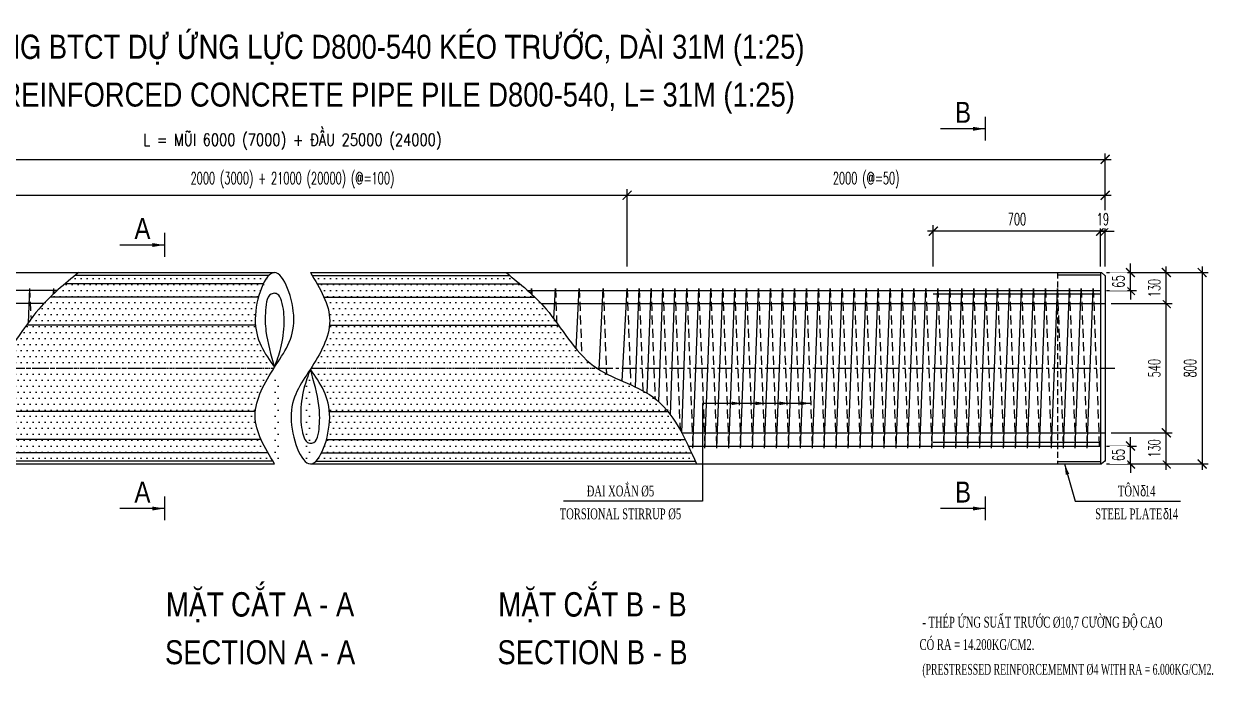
# Model space of a CAD drawing. Extents: x -687 to 808890, y -259 to 107959.
# Drawn here: x 771179 to 776155, y 76692 to 79427 of the extents above; entities that cross this region are included whole.
import ezdxf
from ezdxf.enums import TextEntityAlignment as Align

# ---------------------------------------------------------------- set-up
doc = ezdxf.new("R2010")
doc.units = 0
doc.header["$MEASUREMENT"] = 0
doc.header["$PDMODE"] = 3
doc.linetypes.add('CENTER', pattern=[2, 1.25, -0.25, 0.25, -0.25])
doc.linetypes.add('HIDDEN', pattern=[0.375, 0.25, -0.125])
doc.layers.get('0').update_dxf_attribs({"color": 3, "linetype": 'CONTINUOUS'})
doc.layers.get('DEFPOINTS').update_dxf_attribs({"linetype": 'CONTINUOUS'})
for name, color, linetype in [('Hatch', 5, 'CONTINUOUS'), ('Hidden', 4, 'HIDDEN'), ('Kich thuoc', 4, 'CONTINUOUS'), ('Net vang', 2, 'CONTINUOUS'), ('Text', 3, 'CONTINUOUS'), ('Thep chu', 1, 'CONTINUOUS'), ('Thep dai', 6, 'CONTINUOUS'), ('Tim', 8, 'CENTER')]:
    doc.layers.add(name, color=color, linetype=linetype)
doc.styles.add('Kichthuoc', font='romans.shx', dxfattribs={"width": 0.6})
doc.styles.get("Standard").update_dxf_attribs({"font": 'vntimeh.shx', "width": 0.65})
doc.styles.add('SYMBOL', font='greeks.shx', dxfattribs={"width": 0.8})
doc.styles.add('Ten', font='Vharialn.ttf')
doc.styles.add('THUONG', font='vnsimpleh.shx', dxfattribs={"width": 0.8})
doc.dimstyles.new('Dim 250', dxfattribs={"dimscale": 250, "dimtxt": 0.2, "dimasz": 0.15, "dimexe": 0.1, "dimexo": 0.1, "dimgap": 0.1, "dimtad": 1, "dimdec": 0, "dimlfac": -1, "dimzin": 0, "dimdsep": 46, "dimtxsty": 'Kichthuoc', "dimblk": 'ARCHTICK', "dimcen": 0.1, "dimdle": 0.1, "dimclrd": 4, "dimclre": 4, "dimclrt": 3, "dimadec": 0, "dimazin": 0, "dimtfac": 1, "dimtdec": 0, "dimtix": 1, "dimtmove": 2, "dimatfit": 3, "dimfxl": 1, "dimtfill": 1, "dimtolj": 1, "dimtzin": 0, "dimarcsym": 0})
doc.dimstyles.new('Le 250', dxfattribs={"dimscale": 250, "dimtxt": 0.22, "dimasz": 0.18, "dimexe": 0.1, "dimexo": 0.2, "dimgap": 0.1, "dimtad": 1, "dimdec": 0, "dimzin": 0, "dimdsep": 46, "dimtxsty": 'Kichthuoc', "dimblk": 'ARCHTICK', "dimcen": 0, "dimdle": 0.1, "dimclrd": 2, "dimclre": 2, "dimclrt": 256, "dimadec": 0, "dimazin": 0, "dimtfac": 1, "dimtdec": 0, "dimtix": 1, "dimtmove": 2, "dimatfit": 3, "dimfxl": 1, "dimtolj": 1, "dimtzin": 0, "dimarcsym": 0})

# ---------------------------------------------------------------- blocks, each defined once
blk = doc.blocks.new('_ArchTick')
at = {"color": 0, "linetype": 'ByBlock', "const_width": 0.15}
blk.add_lwpolyline([(-0.5, -0.5), (0.5, 0.5)], dxfattribs=at)
blk = doc.blocks.new('*D164')
at = {"layer": 'DEFPOINTS', "color": 0}
for p in [(775702.7, 78860.3), (768902.7, 78387.4), (775702.7, 78387.4)]:
    blk.add_point(p, dxfattribs=at)
at = {"layer": 'Kich thuoc', "color": 4, "lineweight": -2}
for p, q in [((768902.7, 78412.4), (768902.7, 78885.3)), ((775702.7, 78412.4), (775702.7, 78885.3)), ((768877.7, 78860.3), (775727.7, 78860.3))]:
    blk.add_line(p, q, dxfattribs=at)
at = {"layer": 'Kich thuoc', "color": 4, "lineweight": -2, "xscale": 37.5, "yscale": 37.5, "zscale": 37.5, "rotation": 180}
blk.add_blockref('_ArchTick', (768902.7, 78860.3), dxfattribs=at)
at = {"layer": 'Kich thuoc', "color": 4, "lineweight": -2, "xscale": 37.5, "yscale": 37.5, "zscale": 37.5}
blk.add_blockref('_ArchTick', (775702.7, 78860.3), dxfattribs=at)
at = {"layer": 'Kich thuoc', "color": 3, "insert": (772302.7, 78934.2), "char_height": 50, "attachment_point": 5, "style": 'THUONG', "bg_fill": 3, "box_fill_scale": 1.25, "bg_fill_color": 9, "bg_fill_true_color": 13158600, "bg_fill_transparency": 1083388}
blk.add_mtext('\\A1;l = mòi 6000 (7000) + ®Çu 25000 (24000)', dxfattribs=at)
blk = doc.blocks.new('*D165')
at = {"layer": 'DEFPOINTS', "color": 0}
for p in [(773702.7, 78710.3), (770902.7, 78387.4), (773702.7, 78387.4)]:
    blk.add_point(p, dxfattribs=at)
at = {"layer": 'Kich thuoc', "color": 4, "lineweight": -2}
for p, q in [((770902.7, 78412.4), (770902.7, 78735.3)), ((773702.7, 78412.4), (773702.7, 78735.3)), ((770877.7, 78710.3), (773727.7, 78710.3))]:
    blk.add_line(p, q, dxfattribs=at)
at = {"layer": 'Kich thuoc', "color": 4, "lineweight": -2, "xscale": 37.5, "yscale": 37.5, "zscale": 37.5, "rotation": 180}
blk.add_blockref('_ArchTick', (770902.7, 78710.3), dxfattribs=at)
at = {"layer": 'Kich thuoc', "color": 4, "lineweight": -2, "xscale": 37.5, "yscale": 37.5, "zscale": 37.5}
blk.add_blockref('_ArchTick', (773702.7, 78710.3), dxfattribs=at)
at = {"layer": 'Kich thuoc', "color": 3, "insert": (772302.7, 78773.4), "char_height": 50, "attachment_point": 5, "style": 'Kichthuoc', "bg_fill": 3, "box_fill_scale": 1.25, "bg_fill_color": 9, "bg_fill_true_color": 13158600, "bg_fill_transparency": 11882508}
blk.add_mtext('\\A1;2000 (3000) + 21000 (20000) (@=100)', dxfattribs=at)
blk = doc.blocks.new('*D168')
at = {"layer": 'DEFPOINTS', "color": 0}
for p in [(775702.7, 78710.3), (773702.7, 78387.4), (775702.7, 78387.4)]:
    blk.add_point(p, dxfattribs=at)
at = {"layer": 'Kich thuoc', "color": 4, "lineweight": -2}
for p, q in [((773702.7, 78412.4), (773702.7, 78735.3)), ((775702.7, 78412.4), (775702.7, 78735.3)), ((773677.7, 78710.3), (775727.7, 78710.3))]:
    blk.add_line(p, q, dxfattribs=at)
at = {"layer": 'Kich thuoc', "color": 4, "lineweight": -2, "xscale": 37.5, "yscale": 37.5, "zscale": 37.5, "rotation": 180}
blk.add_blockref('_ArchTick', (773702.7, 78710.3), dxfattribs=at)
at = {"layer": 'Kich thuoc', "color": 4, "lineweight": -2, "xscale": 37.5, "yscale": 37.5, "zscale": 37.5}
blk.add_blockref('_ArchTick', (775702.7, 78710.3), dxfattribs=at)
at = {"layer": 'Kich thuoc', "color": 3, "insert": (774702.7, 78773.4), "char_height": 50, "attachment_point": 5, "style": 'Kichthuoc', "bg_fill": 3, "box_fill_scale": 1.25, "bg_fill_color": 9, "bg_fill_true_color": 13158600, "bg_fill_transparency": 6815819}
blk.add_mtext('\\A1;{2000 (@=50)}', dxfattribs=at)
blk = doc.blocks.new('*D169')
at = {"layer": 'DEFPOINTS', "color": 0}
for p in [(775702.7, 78257.4), (775958.3, 78257.4), (775702.7, 77717.4)]:
    blk.add_point(p, dxfattribs=at)
at = {"layer": 'Kich thuoc', "color": 4, "lineweight": -2}
for p, q in [((775958.3, 77692.4), (775958.3, 78282.4)), ((775727.7, 78257.4), (775983.3, 78257.4)), ((775727.7, 77717.4), (775983.3, 77717.4))]:
    blk.add_line(p, q, dxfattribs=at)
at = {"layer": 'Kich thuoc', "color": 4, "lineweight": -2, "xscale": 37.5, "yscale": 37.5, "zscale": 37.5}
for p, rotation in [((775958.3, 78257.4), 90), ((775958.3, 77717.4), 270)]:
    blk.add_blockref('_ArchTick', p, dxfattribs=dict(at, rotation=rotation))
at = {"layer": 'Kich thuoc', "color": 3, "insert": (775908.3, 77987.4), "char_height": 50, "attachment_point": 5, "rotation": 90, "style": 'Kichthuoc', "bg_fill": 3, "box_fill_scale": 1.25, "bg_fill_color": 9, "bg_fill_true_color": 13158600, "bg_fill_transparency": 345840}
blk.add_mtext('\\A1;540', dxfattribs=at)
blk = doc.blocks.new('*D170')
at = {"layer": 'DEFPOINTS', "color": 0}
for p in [(775702.7, 77717.4), (775687.7, 77587.4)]:
    blk.add_point(p, dxfattribs=at)
at = {"layer": 'Kich thuoc', "color": 4, "lineweight": -2}
for p, q in [((775958.3, 77562.4), (775958.3, 77742.4)), ((775727.7, 77717.4), (775983.3, 77717.4)), ((775712.7, 77587.4), (775983.3, 77587.4))]:
    blk.add_line(p, q, dxfattribs=at)
at = {"layer": 'Kich thuoc', "color": 4, "lineweight": -2, "xscale": 37.5, "yscale": 37.5, "zscale": 37.5}
for p, rotation in [((775958.3, 77717.4), 90), ((775958.3, 77587.4), 270)]:
    blk.add_blockref('_ArchTick', p, dxfattribs=dict(at, rotation=rotation))
at = {"layer": 'Kich thuoc', "color": 3, "insert": (775908.3, 77652.4), "char_height": 50, "attachment_point": 5, "rotation": 90, "style": 'Kichthuoc', "bg_fill": 3, "box_fill_scale": 1.25, "bg_fill_color": 9, "bg_fill_true_color": 13158600, "bg_fill_transparency": 3105340}
blk.add_mtext('\\A1;130', dxfattribs=at)
at = {"layer": 'DEFPOINTS', "color": 0}
blk.add_point((775958.3, 77717.4), dxfattribs=at)
blk = doc.blocks.new('*D171')
at = {"layer": 'DEFPOINTS', "color": 0}
for p in [(775687.7, 78387.4), (775687.7, 77587.4), (776108.3, 77587.4)]:
    blk.add_point(p, dxfattribs=at)
at = {"layer": 'Kich thuoc', "color": 4, "lineweight": -2}
for p, q in [((775712.7, 78387.4), (776133.3, 78387.4)), ((776108.3, 78412.4), (776108.3, 77562.4)), ((775712.7, 77587.4), (776133.3, 77587.4))]:
    blk.add_line(p, q, dxfattribs=at)
at = {"layer": 'Kich thuoc', "color": 4, "lineweight": -2, "xscale": 37.5, "yscale": 37.5, "zscale": 37.5}
for p, rotation in [((776108.3, 78387.4), 90), ((776108.3, 77587.4), 270)]:
    blk.add_blockref('_ArchTick', p, dxfattribs=dict(at, rotation=rotation))
at = {"layer": 'Kich thuoc', "color": 3, "insert": (776058.3, 77987.4), "char_height": 50, "attachment_point": 5, "rotation": 90, "style": 'Kichthuoc', "bg_fill": 3, "box_fill_scale": 1.25, "bg_fill_color": 9, "bg_fill_true_color": 13158600, "bg_fill_transparency": 2327694}
blk.add_mtext('\\A1;800', dxfattribs=at)
blk = doc.blocks.new('*D172')
at = {"layer": 'DEFPOINTS', "color": 0}
for p in [(775687.7, 78387.4), (775702.7, 78257.4)]:
    blk.add_point(p, dxfattribs=at)
at = {"layer": 'Kich thuoc', "color": 4, "lineweight": -2}
for p, q in [((775712.7, 78387.4), (775983.3, 78387.4)), ((775958.3, 78232.4), (775958.3, 78412.4)), ((775727.7, 78257.4), (775983.3, 78257.4))]:
    blk.add_line(p, q, dxfattribs=at)
at = {"layer": 'Kich thuoc', "color": 4, "lineweight": -2, "xscale": 37.5, "yscale": 37.5, "zscale": 37.5}
for p, rotation in [((775958.3, 78387.4), 90), ((775958.3, 78257.4), 270)]:
    blk.add_blockref('_ArchTick', p, dxfattribs=dict(at, rotation=rotation))
at = {"layer": 'Kich thuoc', "color": 3, "insert": (775908.3, 78322.4), "char_height": 50, "attachment_point": 5, "rotation": 90, "style": 'Kichthuoc', "bg_fill": 3, "box_fill_scale": 1.25, "bg_fill_color": 9, "bg_fill_true_color": 13158600, "bg_fill_transparency": 8767412}
blk.add_mtext('\\A1;130', dxfattribs=at)
at = {"layer": 'DEFPOINTS', "color": 0}
blk.add_point((775958.3, 78387.4), dxfattribs=at)
blk = doc.blocks.new('*D173')
at = {"layer": 'DEFPOINTS', "color": 0}
for p in [(774983.7, 78560.3), (774983.7, 78387.4), (775683.7, 78387.4)]:
    blk.add_point(p, dxfattribs=at)
at = {"layer": 'Kich thuoc', "color": 4, "lineweight": -2}
for p, q in [((774983.7, 78412.4), (774983.7, 78585.3)), ((775683.7, 78412.4), (775683.7, 78585.3)), ((775708.7, 78560.3), (774958.7, 78560.3))]:
    blk.add_line(p, q, dxfattribs=at)
at = {"layer": 'Kich thuoc', "color": 4, "lineweight": -2, "xscale": 37.5, "yscale": 37.5, "zscale": 37.5, "rotation": 180}
blk.add_blockref('_ArchTick', (774983.7, 78560.3), dxfattribs=at)
at = {"layer": 'Kich thuoc', "color": 4, "lineweight": -2, "xscale": 37.5, "yscale": 37.5, "zscale": 37.5}
blk.add_blockref('_ArchTick', (775683.7, 78560.3), dxfattribs=at)
at = {"layer": 'Kich thuoc', "color": 3, "insert": (775333.7, 78610.3), "char_height": 50, "attachment_point": 5, "style": 'Kichthuoc', "bg_fill": 3, "box_fill_scale": 1.25, "bg_fill_color": 9, "bg_fill_true_color": 13158600, "bg_fill_transparency": 11732736}
blk.add_mtext('\\A1;700', dxfattribs=at)
blk = doc.blocks.new('*D175')
at = {"layer": 'DEFPOINTS', "color": 0}
for p in [(775683.7, 78387.4), (775702.7, 78387.4)]:
    blk.add_point(p, dxfattribs=at)
at = {"layer": 'Kich thuoc', "color": 4, "lineweight": -2}
for p, q in [((775683.7, 78412.4), (775683.7, 78585.3)), ((775702.7, 78412.4), (775702.7, 78585.3)), ((775683.7, 78560.3), (775646.2, 78560.3)), ((775683.7, 78560.3), (775702.7, 78560.3)), ((775702.7, 78560.3), (775740.2, 78560.3))]:
    blk.add_line(p, q, dxfattribs=at)
at = {"layer": 'Kich thuoc', "color": 4, "lineweight": -2, "xscale": 37.5, "yscale": 37.5, "zscale": 37.5}
blk.add_blockref('_ArchTick', (775683.7, 78560.3), dxfattribs=at)
at = {"layer": 'Kich thuoc', "color": 4, "lineweight": -2, "xscale": 37.5, "yscale": 37.5, "zscale": 37.5, "rotation": 180}
blk.add_blockref('_ArchTick', (775702.7, 78560.3), dxfattribs=at)
at = {"layer": 'Kich thuoc', "color": 3, "insert": (775693.2, 78610.3), "char_height": 50, "attachment_point": 5, "style": 'Kichthuoc', "bg_fill": 3, "box_fill_scale": 1.25, "bg_fill_color": 9, "bg_fill_true_color": 13158600, "bg_fill_transparency": 11025488}
blk.add_mtext('\\A1;19', dxfattribs=at)
at = {"layer": 'DEFPOINTS', "color": 0}
blk.add_point((775702.7, 78560.3), dxfattribs=at)
blk = doc.blocks.new('*D1096')
at = {"layer": 'DEFPOINTS', "color": 0}
for p in [(775683.7, 77662.4), (775683.7, 77587.4)]:
    blk.add_point(p, dxfattribs=at)
at = {"layer": 'Kich thuoc', "color": 4, "lineweight": -2}
for p, q in [((775808.3, 77662.4), (775808.3, 77699.9)), ((775708.7, 77662.4), (775833.3, 77662.4)), ((775808.3, 77587.4), (775808.3, 77662.4)), ((775708.7, 77587.4), (775833.3, 77587.4)), ((775808.3, 77587.4), (775808.3, 77549.9))]:
    blk.add_line(p, q, dxfattribs=at)
at = {"layer": 'Kich thuoc', "color": 4, "lineweight": -2, "xscale": 37.5, "yscale": 37.5, "zscale": 37.5}
for p, rotation in [((775808.3, 77662.4), 270), ((775808.3, 77587.4), 90)]:
    blk.add_blockref('_ArchTick', p, dxfattribs=dict(at, rotation=rotation))
at = {"layer": 'Kich thuoc', "color": 3, "insert": (775758.3, 77624.9), "char_height": 50, "attachment_point": 5, "rotation": 90, "style": 'Kichthuoc', "bg_fill": 3, "box_fill_scale": 1.25, "bg_fill_color": 9, "bg_fill_true_color": 13158600, "bg_fill_transparency": 11732736}
blk.add_mtext('\\A1;65', dxfattribs=at)
at = {"layer": 'DEFPOINTS', "color": 0}
blk.add_point((775808.3, 77662.4), dxfattribs=at)
blk = doc.blocks.new('*D1097')
at = {"layer": 'DEFPOINTS', "color": 0}
for p in [(775683.7, 78387.4), (775683.7, 78312.4)]:
    blk.add_point(p, dxfattribs=at)
at = {"layer": 'Kich thuoc', "color": 4, "lineweight": -2}
for p, q in [((775808.3, 78387.4), (775808.3, 78424.9)), ((775708.7, 78387.4), (775833.3, 78387.4)), ((775808.3, 78312.4), (775808.3, 78387.4)), ((775708.7, 78312.4), (775833.3, 78312.4)), ((775808.3, 78312.4), (775808.3, 78274.9))]:
    blk.add_line(p, q, dxfattribs=at)
at = {"layer": 'Kich thuoc', "color": 4, "lineweight": -2, "xscale": 37.5, "yscale": 37.5, "zscale": 37.5}
for p, rotation in [((775808.3, 78387.4), 270), ((775808.3, 78312.4), 90)]:
    blk.add_blockref('_ArchTick', p, dxfattribs=dict(at, rotation=rotation))
at = {"layer": 'Kich thuoc', "color": 3, "insert": (775758.3, 78349.9), "char_height": 50, "attachment_point": 5, "rotation": 90, "style": 'Kichthuoc', "bg_fill": 3, "box_fill_scale": 1.25, "bg_fill_color": 9, "bg_fill_true_color": 13158600, "bg_fill_transparency": 11732736}
blk.add_mtext('\\A1;65', dxfattribs=at)
at = {"layer": 'DEFPOINTS', "color": 0}
blk.add_point((775808.3, 78387.4), dxfattribs=at)

msp = doc.modelspace()

# ---------------------------------------------------------------- hatches: boundary and pattern name
at = {"layer": 'Hatch'}
h = msp.add_hatch(dxfattribs=at)
h.set_pattern_fill('DOTS', color=11, scale=400, style=0)
h.set_pattern_definition([(180, (1574593.558, -32737.96), (-12.5, 25), [0, -25])])
edge = h.paths.add_edge_path()
edge.add_spline(control_points=[(772256.6, 77605.7), (772247.3, 77594.2), (772197.5, 77559.8), (772106.6, 77812.3), (772186.9, 77925.7), (772227.7, 77983.4)], knot_values=[811.110562, 811.110562, 811.110562, 811.110562, 862.881742, 1073.007423, 1290.557934, 1290.557934, 1290.557934, 1290.557934], degree=3, periodic=0)
edge.add_line((772227.7, 77587.4), (770612.5, 77587.4))
edge.add_line((772227.7, 78387.4), (771409.2, 78387.4))
edge.add_spline(control_points=[(771409.2, 78387.4), (771350.2, 78340), (771210.5, 78227.7), (771080.3, 77968.4), (770748.2, 77893.8), (770660.4, 77695.5), (770612.5, 77587.4)], knot_values=[0, 0, 0, 0, 226.398441, 536.414113, 815.347417, 1150.174082, 1150.174082, 1150.174082, 1150.174082], degree=3, periodic=0)
edge.add_spline(control_points=[(772227.7, 78387.4), (772187.4, 78320.7), (772106.7, 78187.4), (772193.3, 78034.9), (772240.3, 77964.3), (772246.5, 77954.8)], knot_values=[0, 0, 0, 0, 217.550511, 435.101022, 468.730043, 468.730043, 468.730043, 468.730043], degree=3, periodic=0)
h = msp.add_hatch(dxfattribs=at)
h.set_pattern_fill('DOTS', color=11, scale=400, style=0)
h.set_pattern_definition([(0, (-29988.075, -32737.96), (12.5, 25), [0, -25])])
edge = h.paths.add_edge_path()
edge.add_spline(control_points=[(772348.9, 77605.7), (772358.2, 77594.2), (772408, 77559.8), (772498.9, 77812.3), (772418.6, 77925.7), (772377.7, 77983.4)], knot_values=[811.110562, 811.110562, 811.110562, 811.110562, 862.881742, 1073.007423, 1290.557934, 1290.557934, 1290.557934, 1290.557934], degree=3, periodic=0)
edge.add_line((772377.7, 77587.4), (773993, 77587.4))
edge.add_line((772377.7, 78387.4), (773196.3, 78387.4))
edge.add_spline(control_points=[(773196.3, 78387.4), (773255.3, 78340), (773395, 78227.7), (773525.2, 77968.4), (773857.3, 77893.8), (773945.1, 77695.5), (773993, 77587.4)], knot_values=[0, 0, 0, 0, 226.398441, 536.414113, 815.347417, 1150.174082, 1150.174082, 1150.174082, 1150.174082], degree=3, periodic=0)
edge.add_spline(control_points=[(772377.7, 78387.4), (772418.1, 78320.7), (772498.8, 78187.4), (772412.2, 78034.9), (772365.2, 77964.3), (772359, 77954.8)], knot_values=[0, 0, 0, 0, 217.550511, 435.101022, 468.730043, 468.730043, 468.730043, 468.730043], degree=3, periodic=0)

# ---------------------------------------------------------------- linework, layer by layer
for p, q in [((768882.7, 77587.4), (772227.7, 77587.4)), ((772377.7, 77587.4), (775687.7, 77587.4))]:
    msp.add_line(p, q)
at = {"layer": 'Hatch', "color": 9}
for p, q in [((772204.1, 78375.4), (771394.4, 78375.4)), ((772385, 78375.4), (773211.1, 78375.4)), ((772180.8, 78340.5), (771351.6, 78340.5)), ((772405.6, 78340.5), (773253.9, 78340.5)), ((772160.4, 78284.8), (771289.2, 78284.8)), ((772434.3, 78284.8), (773316.3, 78284.8)), ((772147.9, 78167.9), (771190.3, 78167.9)), ((772457.7, 78167.9), (773415.1, 78167.9)), ((772147.8, 77806.8), (770732.6, 77806.8)), ((772457.6, 77806.8), (773872.9, 77806.8)), ((772171.2, 77689.9), (770659.9, 77689.9)), ((772445.1, 77689.9), (773945.6, 77689.9)), ((772199.9, 77634.3), (770633.5, 77634.3)), ((772424.7, 77634.3), (773972, 77634.3)), ((772220.5, 77599.3), (770617.8, 77599.3)), ((772401.4, 77599.3), (773987.7, 77599.3))]:
    msp.add_line(p, q, dxfattribs=at)
at = {"layer": 'Hidden', "ltscale": 150}
for p, q in [((771202.7, 78320.8), (771209.3, 78193.9)), ((771302.7, 78320.8), (771303.9, 78298.7)), ((773302.7, 78320.8), (773303.6, 78296.8)), ((773402.7, 78320.8), (773408, 78177.8)), ((773502.7, 78320.8), (773513.1, 78041.5)), ((773602.7, 78320.8), (773615.9, 77965)), ((773702.7, 78320.8), (773717.6, 77918.5)), ((773752.7, 78320.8), (773768.5, 77893.5)), ((773802.7, 78320.8), (773819.6, 77860.1)), ((773852.7, 78320.8), (773871.4, 77808.6)), ((773902.7, 78320.8), (773924.1, 77730.4)), ((773952.7, 78320.8), (773977.7, 77654)), ((774002.7, 78320.8), (774027.7, 77654)), ((774052.7, 78320.8), (774077.7, 77654)), ((774102.7, 78320.8), (774127.7, 77654)), ((774152.7, 78320.8), (774177.7, 77654)), ((774202.7, 78320.8), (774227.7, 77654)), ((774252.7, 78320.8), (774277.7, 77654)), ((774302.7, 78320.8), (774327.7, 77654)), ((774352.7, 78320.8), (774377.7, 77654)), ((774402.7, 78320.8), (774427.7, 77654)), ((774452.7, 78320.8), (774477.7, 77654)), ((774502.7, 78320.8), (774527.7, 77654)), ((774552.7, 78320.8), (774577.7, 77654)), ((774602.7, 78320.8), (774627.7, 77654)), ((774652.7, 78320.8), (774677.7, 77654)), ((774702.7, 78320.8), (774727.7, 77654)), ((774752.7, 78320.8), (774777.7, 77654)), ((774802.7, 78320.8), (774827.7, 77654)), ((774852.7, 78320.8), (774877.7, 77654)), ((774902.7, 78320.8), (774927.7, 77654)), ((774952.7, 78320.8), (774977.7, 77654)), ((775002.7, 78320.8), (775027.7, 77654)), ((775052.7, 78320.8), (775077.7, 77654)), ((775102.7, 78320.8), (775127.7, 77654)), ((775152.7, 78320.8), (775177.7, 77654)), ((775202.7, 78320.8), (775227.7, 77654)), ((775252.7, 78320.8), (775277.7, 77654)), ((775302.7, 78320.8), (775327.7, 77654)), ((775352.7, 78320.8), (775377.7, 77654)), ((775402.7, 78320.8), (775427.7, 77654)), ((775452.7, 78320.8), (775477.7, 77654)), ((775502.7, 78320.8), (775527.7, 77654)), ((775552.7, 78320.8), (775577.7, 77654)), ((775602.7, 78320.8), (775627.7, 77654))]:
    msp.add_line(p, q, dxfattribs=at)
at = {"layer": 'Kich thuoc'}
for p, q in [((771262.1, 78257.4), (768902.7, 78257.4)), ((773343.4, 78257.4), (775702.7, 78257.4)), ((773931.3, 77717.4), (775702.7, 77717.4))]:
    msp.add_line(p, q, dxfattribs=at)
at = {"layer": 'Net vang'}
for points, knots in [([(771409.2, 78387.4), (771350.2, 78340), (771210.5, 78227.7), (771080.3, 77968.4), (770748.2, 77893.8), (770660.4, 77695.5), (770612.5, 77587.4)], [0, 0, 0, 0, 226.398441, 536.414113, 815.347417, 1150.174082, 1150.174082, 1150.174082, 1150.174082]), ([(772227.7, 77587.4), (772187.4, 77654), (772106.7, 77787.3), (772227.3, 77999.6), (772349.1, 78160.5), (772227.5, 78498.4), (772106.6, 78162.4), (772186.9, 78049), (772227.7, 77991.3)], [0, 0, 0, 0, 217.550511, 435.101022, 652.651533, 862.881742, 1073.007423, 1290.557934, 1290.557934, 1290.557934, 1290.557934]), ([(772377.7, 78387.4), (772418.1, 78320.7), (772498.8, 78187.4), (772378.2, 77975.1), (772256.3, 77814.2), (772378, 77476.4), (772498.9, 77812.3), (772418.6, 77925.7), (772377.7, 77983.4)], [0, 0, 0, 0, 217.550511, 435.101022, 652.651533, 862.881742, 1073.007423, 1290.557934, 1290.557934, 1290.557934, 1290.557934]), ([(772227.7, 77991.3), (772213, 78042.8), (772189.9, 78123.5), (772187.1, 78218.6), (772198.3, 78305.5), (772246.4, 78298.4), (772265.8, 78248.6), (772271.2, 78173.9), (772259.9, 78077.8), (772237.6, 78017.9), (772227.7, 77991.3)], [0, 0, 0, 0, 155.255889, 243.008911, 319.962243, 337.767249, 370.835349, 463.424431, 569.804282, 654.888435, 654.888435, 654.888435, 654.888435]), ([(772377.7, 77983.4), (772392.5, 77931.9), (772415.6, 77851.3), (772418.4, 77756.1), (772407.2, 77669.2), (772359.1, 77676.3), (772339.7, 77726.1), (772334.3, 77800.9), (772345.6, 77896.9), (772367.9, 77956.8), (772377.7, 77983.4)], [0, 0, 0, 0, 155.255889, 243.008911, 319.962243, 337.767249, 370.835349, 463.424431, 569.804282, 654.888435, 654.888435, 654.888435, 654.888435])]:
    msp.add_open_spline(points, degree=3, knots=knots, dxfattribs=at)
at = {"layer": 'Thep chu'}
for p, q in [((775200.2, 79038.7), (775200.2, 78938.7)), ((771767.4, 78553), (771767.4, 78453)), ((771319, 78312.4), (768921.7, 78312.4)), ((773286.5, 78312.4), (775683.7, 78312.4)), ((773959, 77662.4), (775683.7, 77662.4)), ((771767.4, 77451.8), (771767.4, 77351.8)), ((775200.2, 77451.8), (775200.2, 77351.8))]:
    msp.add_line(p, q, dxfattribs=at)
at = {"layer": 'Thep dai'}
for p, q in [((771202.7, 78320.8), (771197.5, 78177.8)), ((771302.7, 78320.8), (771301.9, 78296.8)), ((773301.6, 78298.7), (773302.7, 78320.8)), ((773396.2, 78193.9), (773402.7, 78320.8)), ((773489.6, 78067.9), (773502.7, 78320.8)), ((773585.2, 77982.3), (773602.7, 78320.8)), ((773682.7, 77933.9), (773702.7, 78320.8)), ((773737.6, 77909.2), (773752.7, 78320.8)), ((773786.7, 77883), (773802.7, 78320.8)), ((773835.4, 77846.6), (773852.7, 78320.8)), ((773883.6, 77793.1), (773902.7, 78320.8)), ((773931, 77718), (773952.7, 78320.8)), ((773977.7, 77654), (774002.7, 78320.8)), ((774027.7, 77654), (774052.7, 78320.8)), ((774077.7, 77654), (774102.7, 78320.8)), ((774127.7, 77654), (774152.7, 78320.8)), ((774177.7, 77654), (774202.7, 78320.8)), ((774227.7, 77654), (774252.7, 78320.8)), ((774277.7, 77654), (774302.7, 78320.8)), ((774327.7, 77654), (774352.7, 78320.8)), ((774377.7, 77654), (774402.7, 78320.8)), ((774427.7, 77654), (774452.7, 78320.8)), ((774477.7, 77654), (774502.7, 78320.8)), ((774527.7, 77654), (774552.7, 78320.8)), ((774577.7, 77654), (774602.7, 78320.8)), ((774627.7, 77654), (774652.7, 78320.8)), ((774677.7, 77654), (774702.7, 78320.8)), ((774727.7, 77654), (774752.7, 78320.8)), ((774777.7, 77654), (774802.7, 78320.8)), ((774827.7, 77654), (774852.7, 78320.8)), ((774877.7, 77654), (774902.7, 78320.8)), ((774927.7, 77654), (774952.7, 78320.8)), ((774977.7, 77654), (775002.7, 78320.8)), ((775027.7, 77654), (775052.7, 78320.8)), ((775077.7, 77654), (775102.7, 78320.8)), ((775127.7, 77654), (775152.7, 78320.8)), ((775177.7, 77654), (775202.7, 78320.8)), ((775227.7, 77654), (775252.7, 78320.8)), ((775277.7, 77654), (775302.7, 78320.8)), ((775327.7, 77654), (775352.7, 78320.8)), ((775377.7, 77654), (775402.7, 78320.8)), ((775427.7, 77654), (775452.7, 78320.8)), ((775477.7, 77654), (775502.7, 78320.8)), ((775527.7, 77654), (775552.7, 78320.8)), ((775577.7, 77654), (775602.7, 78320.8)), ((775627.7, 77654), (775652.7, 78320.8))]:
    msp.add_line(p, q, dxfattribs=at)
at = {"layer": 'Tim', "ltscale": 50}
for p, q in [((768113.9, 77987.4), (772225.2, 77987.4)), ((772380.3, 77987.4), (775745.1, 77987.4))]:
    msp.add_line(p, q, dxfattribs=at)

# ---------------------------------------------------------------- texts
at = {"layer": 'Text', "color": 3, "style": 'Ten'}
for s, height, p in [('C¾t däc cäc èng btct dù øng lùc D800-540 kÐo tr\xadíc, dµi 31m (1:25)', 100, (772302.7, 79281)), ('B', 87.5, (775108.1, 79013.1)), ('A', 87.5, (771675.2, 78527.4)), ('A', 87.5, (771675.2, 77426.2)), ('B', 87.5, (775108.1, 77426.2)), ('mÆt c¾t A - A', 100, (772167.5, 76950.5)), ('mÆt c¾t B - B', 100, (773558.1, 76950.5)), ('Section A - A', 100, (772167.5, 76750.5)), ('Section B - B', 100, (773558.1, 76750.5))]:
    msp.add_text(s, height=height, dxfattribs=at).set_placement(p, align=Align.CENTER)
at = {"layer": 'Text', "width": 0.65}
for s, p in [('®ai xo¾n %%C5', (773674.9, 77452)), ('t«n  14', (775834.5, 77452)), ('torsional stirrup %%C5', (773674.9, 77356.4)), ('steel plate  14', (775834.5, 77356.4))]:
    msp.add_text(s, height=45, dxfattribs=at).set_placement(p, align=Align.CENTER)
at = {"layer": 'Text', "style": 'SYMBOL', "width": 0.75}
for p in [(775849.1, 77452), (775944.4, 77356.4)]:
    msp.add_text('d', height=45, dxfattribs=at).set_placement(p)
at = {"layer": 'Text'}
for s, width, p in [('- thÐp øng suÊt tr\xadíc %%c10,7 c\xadêng ®é cao', 0.65, (774937.9, 76903.7)), ('cã rA = 14.200kg/cm2.', 0.65, (774926.2, 76810.1)), ('(prestressed reinforcememnt %%C4 with rA = 6.000kg/cm2.', 0.6, (774937.9, 76706.7))]:
    msp.add_text(s, height=45, dxfattribs=dict(at, width=width)).set_placement(p)

# ---------------------------------------------------------------- leaders
at = {"layer": 'Kich thuoc', "color": 1}
for points in [[(775199.7, 78988.1), (775013.1, 78988.1)], [(771766.8, 78502.4), (771580.3, 78502.4)], [(771766.8, 77401.2), (771580.3, 77401.2)], [(775199.7, 77401.2), (775013.1, 77401.2)]]:
    msp.add_leader(points, dimstyle='Le 250', override={"dimasz": 0.2, "dimclrd": 1}, dxfattribs=at)
at = {"layer": 'Kich thuoc'}
for points in [[(774472, 77840.7), (774018, 77840.7), (774018, 77431.7), (773437, 77431.7)], [(774184.7, 77840.7), (774018, 77840.7)], [(774384.7, 77840.7), (774187.2, 77840.7)], [(774284.7, 77840.7), (774191.2, 77840.7)]]:
    msp.add_leader(points, dimstyle='Le 250', override={"dimtad": 0}, dxfattribs=at)

# ---------------------------------------------------------------- next in the draw order: dimensions: what is measured, and where the dimension line sits
dim = msp.add_linear_dim(base=(775702.7, 78860.3), p1=(768902.7, 78387.4), p2=(775702.7, 78387.4), text='l = mòi 6000 (7000) + ®Çu 25000 (24000)', dimstyle='Dim 250', override={"dimtxsty": 'THUONG'}, dxfattribs=at)
dim.commit()
dim.dimension.update_dxf_attribs({"geometry": '*D164', "text_midpoint": (772302.7, 78934.2)})
dim = msp.add_linear_dim(base=(775958.3, 78257.4), p1=(775702.7, 77717.4), p2=(775702.7, 78257.4), angle=90, dimstyle='Dim 250', dxfattribs=at)
dim.commit()
dim.dimension.update_dxf_attribs({"geometry": '*D169', "text_midpoint": (775908.3, 77987.4)})

# ---------------------------------------------------------------- next in the draw order: linework, layer by layer
msp.add_line((772377.7, 78387.4), (775687.7, 78387.4))

# ---------------------------------------------------------------- next in the draw order: texts
at = {"layer": 'Text', "color": 3, "style": 'Ten'}
msp.add_text('prestressed reinforced concrete pipe pile D800-540, L= 31m (1:25)', height=100, dxfattribs=at).set_placement((772302.7, 79081), align=Align.CENTER)

# ---------------------------------------------------------------- next in the draw order: dimensions: what is measured, and where the dimension line sits
at = {"layer": 'Kich thuoc'}
dim = msp.add_linear_dim(base=(775958.3, 77717.4), p1=(775687.7, 77587.4), p2=(775702.7, 77717.4), angle=90, dimstyle='Dim 250', dxfattribs=at)
dim.commit()
dim.dimension.update_dxf_attribs({"geometry": '*D170', "text_midpoint": (775908.3, 77652.4)})

# ---------------------------------------------------------------- next in the draw order: dimensions: what is measured, and where the dimension line sits
dim = msp.add_linear_dim(base=(773702.7, 78710.3), p1=(770902.7, 78387.4), p2=(773702.7, 78387.4), text='2000 (3000) + 21000 (20000) (@=100)', dimstyle='Dim 250', dxfattribs=at)
dim.commit()
dim.dimension.update_dxf_attribs({"geometry": '*D165', "text_midpoint": (772302.7, 78773.4)})

# ---------------------------------------------------------------- next in the draw order: linework, layer by layer
msp.add_line((768882.7, 78387.4), (772227.7, 78387.4))

# ---------------------------------------------------------------- next in the draw order: dimensions: what is measured, and where the dimension line sits
dim = msp.add_linear_dim(base=(775702.7, 78710.3), p1=(773702.7, 78387.4), p2=(775702.7, 78387.4), text='{<> (@=50)}', dimstyle='Dim 250', dxfattribs=at)
dim.commit()
dim.dimension.update_dxf_attribs({"geometry": '*D168', "text_midpoint": (774702.7, 78773.4)})

# ---------------------------------------------------------------- next in the draw order: linework, layer by layer
at = {"layer": 'Hatch', "linetype": 'HIDDEN', "ltscale": 100}
msp.add_line((775502.7, 78387.4), (775502.7, 77587.4), dxfattribs=at)
at = {"layer": 'Net vang'}
msp.add_open_spline([(773196.3, 78387.4), (773255.3, 78340), (773395, 78227.7), (773525.2, 77968.4), (773857.3, 77893.8), (773945.1, 77695.5), (773993, 77587.4)], degree=3, knots=[0, 0, 0, 0, 226.398441, 536.414113, 815.347417, 1150.174082, 1150.174082, 1150.174082, 1150.174082], dxfattribs=at)

# ---------------------------------------------------------------- next in the draw order: dimensions: what is measured, and where the dimension line sits
at = {"layer": 'Kich thuoc'}
dim = msp.add_linear_dim(base=(776108.3, 77587.4), p1=(775687.7, 78387.4), p2=(775687.7, 77587.4), angle=90, dimstyle='Dim 250', dxfattribs=at)
dim.commit()
dim.dimension.update_dxf_attribs({"geometry": '*D171', "text_midpoint": (776058.3, 77987.4)})

# ---------------------------------------------------------------- next in the draw order: linework, layer by layer
for p, q in [((775683.7, 78387.4), (775683.7, 77587.4)), ((775702.7, 78375.4), (775702.7, 77599.4)), ((775502.7, 77597.4), (775683.7, 77597.4)), ((775700.9, 77599.4), (775687.7, 77587.4)), ((775700.9, 77599.4), (775702.7, 77599.4))]:
    msp.add_line(p, q)
at = {"layer": 'Hidden', "ltscale": 150}
msp.add_line((775652.7, 78320.8), (775678.1, 77662.3), dxfattribs=at)
at = {"layer": 'Thep dai'}
msp.add_line((775683.7, 77677.4), (774983.7, 77677.4), dxfattribs=at)

# ---------------------------------------------------------------- next in the draw order: leaders
at = {"layer": 'Kich thuoc'}
msp.add_leader([(775532.8, 77587.4), (775576.5, 77431.7), (776017.9, 77431.7)], dimstyle='Le 250', override={"dimtad": 0}, dxfattribs=at)

# ---------------------------------------------------------------- next in the draw order: dimensions: what is measured, and where the dimension line sits
dim = msp.add_linear_dim(base=(775958.3, 78387.4), p1=(775702.7, 78257.4), p2=(775687.7, 78387.4), angle=90, dimstyle='Dim 250', dxfattribs=at)
dim.commit()
dim.dimension.update_dxf_attribs({"geometry": '*D172', "text_midpoint": (775908.3, 78322.4)})
dim = msp.add_linear_dim(base=(775808.3, 77662.4), p1=(775683.7, 77587.4), p2=(775683.7, 77662.4), angle=90, text='65', dimstyle='Dim 250', dxfattribs=at)
dim.commit()
dim.dimension.update_dxf_attribs({"geometry": '*D1096', "text_midpoint": (775758.3, 77624.9)})

# ---------------------------------------------------------------- next in the draw order: linework, layer by layer
at = {"layer": 'Thep dai'}
msp.add_line((775683.7, 78297.4), (774983.7, 78297.4), dxfattribs=at)

# ---------------------------------------------------------------- next in the draw order: dimensions: what is measured, and where the dimension line sits
at = {"layer": 'Kich thuoc'}
dim = msp.add_linear_dim(base=(774983.7, 78560.3), p1=(775683.7, 78387.4), p2=(774983.7, 78387.4), dimstyle='Dim 250', dxfattribs=at)
dim.commit()
dim.dimension.update_dxf_attribs({"geometry": '*D173', "text_midpoint": (775333.7, 78610.3)})

# ---------------------------------------------------------------- next in the draw order: linework, layer by layer
for q in [(775687.7, 78387.4), (775702.7, 78375.4)]:
    msp.add_line((775700.9, 78375.4), q)

# ---------------------------------------------------------------- next in the draw order: dimensions: what is measured, and where the dimension line sits
dim = msp.add_linear_dim(base=(775702.7, 78560.3), p1=(775683.7, 78387.4), p2=(775702.7, 78387.4), dimstyle='Dim 250', dxfattribs=at)
dim.commit()
dim.dimension.update_dxf_attribs({"geometry": '*D175', "text_midpoint": (775693.2, 78610.3)})

# ---------------------------------------------------------------- next in the draw order: linework, layer by layer
msp.add_line((775502.7, 78377.4), (775683.7, 78377.4))

# ---------------------------------------------------------------- next in the draw order: dimensions: what is measured, and where the dimension line sits
dim = msp.add_linear_dim(base=(775808.3, 78387.4), p1=(775683.7, 78312.4), p2=(775683.7, 78387.4), angle=90, text='65', dimstyle='Dim 250', dxfattribs=at)
dim.commit()
dim.dimension.update_dxf_attribs({"geometry": '*D1097', "text_midpoint": (775758.3, 78349.9)})

doc.saveas('drawing.dxf')
